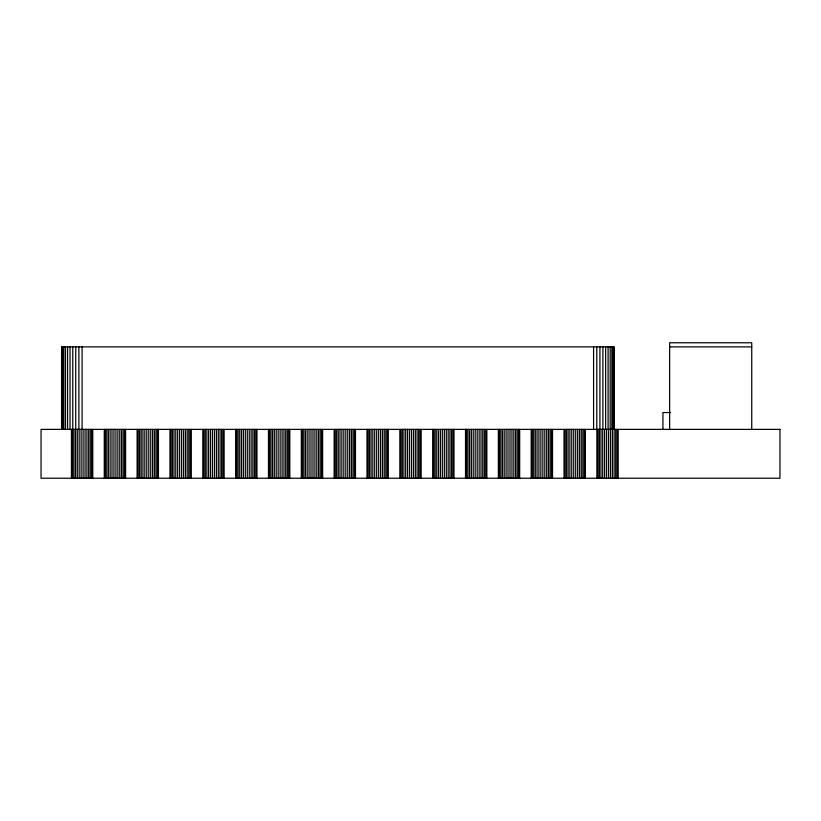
<?xml version="1.0" encoding="UTF-8"?>
<svg xmlns="http://www.w3.org/2000/svg" width="821" height="821" viewBox="0 0 821 821"><rect width="100%" height="100%" fill="white"/><g stroke="black" fill="none" stroke-linecap="round" stroke-linejoin="round"><path stroke-width="1.23" d="M669.638 346.873L751.738 346.873M670.634 412.553L662.937 412.553L662.937 429.383M751.738 429.383L751.738 342.768L669.638 342.768L669.638 429.383M618.203 429.383L618.203 478.233M617.084 429.383L617.084 478.233M615.709 429.383L615.709 478.233M614.118 478.233L614.108 346.873L61.575 346.873L61.575 429.383M613.851 346.873L613.851 429.383M613.102 346.873L613.102 429.383M612.363 429.383L612.363 478.233M611.871 346.873L611.871 429.383M610.485 429.383L610.485 478.233M610.188 346.873L610.188 429.383M608.535 429.383L608.535 478.233M608.094 346.873L608.094 429.383M606.545 429.383L606.545 478.233M605.652 346.873L605.652 429.383M604.595 429.383L604.595 478.233M602.901 346.873L602.901 429.383M602.717 429.383L602.717 478.233M600.962 429.383L600.962 478.233M599.925 346.873L599.925 429.383M599.371 429.383L599.371 478.233M597.996 429.383L597.996 478.233M596.877 429.383L596.877 478.233M596.795 346.873L596.795 429.383M593.583 346.873L593.583 429.383M585.363 429.383L585.363 478.233M584.244 429.383L584.244 478.233M582.869 429.383L582.869 478.233M581.278 429.383L581.278 478.233M579.523 429.383L579.523 478.233M577.645 429.383L577.645 478.233M575.695 429.383L575.695 478.233M573.705 429.383L573.705 478.233M571.755 429.383L571.755 478.233M569.877 429.383L569.877 478.233M568.122 429.383L568.122 478.233M566.531 429.383L566.531 478.233M565.156 429.383L565.156 478.233M564.037 429.383L564.037 478.233M552.523 429.383L552.523 478.233M551.404 429.383L551.404 478.233M550.029 429.383L550.029 478.233M548.438 429.383L548.438 478.233M546.683 429.383L546.683 478.233M544.805 429.383L544.805 478.233M542.855 429.383L542.855 478.233M540.865 429.383L540.865 478.233M538.915 429.383L538.915 478.233M537.037 429.383L537.037 478.233M535.282 429.383L535.282 478.233M533.691 429.383L533.691 478.233M532.316 429.383L532.316 478.233M531.197 429.383L531.197 478.233M519.683 429.383L519.683 478.233M518.564 429.383L518.564 478.233M517.189 429.383L517.189 478.233M515.598 429.383L515.598 478.233M513.843 429.383L513.843 478.233M511.965 429.383L511.965 478.233M510.015 429.383L510.015 478.233M508.025 429.383L508.025 478.233M506.075 429.383L506.075 478.233M504.197 429.383L504.197 478.233M502.442 429.383L502.442 478.233M500.851 429.383L500.851 478.233M499.476 429.383L499.476 478.233M498.357 429.383L498.357 478.233M486.843 429.383L486.843 478.233M485.724 429.383L485.724 478.233M484.349 429.383L484.349 478.233M482.758 429.383L482.758 478.233M481.003 429.383L481.003 478.233M479.125 429.383L479.125 478.233M477.175 429.383L477.175 478.233M475.185 429.383L475.185 478.233M473.235 429.383L473.235 478.233M471.357 429.383L471.357 478.233M469.602 429.383L469.602 478.233M468.011 429.383L468.011 478.233M466.636 429.383L466.636 478.233M465.517 429.383L465.517 478.233M454.003 429.383L454.003 478.233M452.884 429.383L452.884 478.233M451.509 429.383L451.509 478.233M449.918 429.383L449.918 478.233M448.163 429.383L448.163 478.233M446.285 429.383L446.285 478.233M444.335 429.383L444.335 478.233M442.345 429.383L442.345 478.233M440.395 429.383L440.395 478.233M438.517 429.383L438.517 478.233M436.762 429.383L436.762 478.233M435.171 429.383L435.171 478.233M433.796 429.383L433.796 478.233M432.677 429.383L432.677 478.233M421.163 429.383L421.163 478.233M420.044 429.383L420.044 478.233M418.669 429.383L418.669 478.233M417.078 429.383L417.078 478.233M415.323 429.383L415.323 478.233M413.445 429.383L413.445 478.233M411.495 429.383L411.495 478.233M409.505 429.383L409.505 478.233M407.555 429.383L407.555 478.233M405.677 429.383L405.677 478.233M403.922 429.383L403.922 478.233M402.331 429.383L402.331 478.233M400.956 429.383L400.956 478.233M399.837 429.383L399.837 478.233M388.323 429.383L388.323 478.233M387.204 429.383L387.204 478.233M385.829 429.383L385.829 478.233M384.238 429.383L384.238 478.233M382.483 429.383L382.483 478.233M380.605 429.383L380.605 478.233M378.655 429.383L378.655 478.233M376.665 429.383L376.665 478.233M374.715 429.383L374.715 478.233M372.837 429.383L372.837 478.233M371.082 429.383L371.082 478.233M369.491 429.383L369.491 478.233M368.116 429.383L368.116 478.233M366.997 429.383L366.997 478.233M355.483 429.383L355.483 478.233M354.364 429.383L354.364 478.233M352.989 429.383L352.989 478.233M351.398 429.383L351.398 478.233M349.643 429.383L349.643 478.233M347.765 429.383L347.765 478.233M345.815 429.383L345.815 478.233M343.825 429.383L343.825 478.233M341.875 429.383L341.875 478.233M339.997 429.383L339.997 478.233M338.242 429.383L338.242 478.233M336.651 429.383L336.651 478.233M335.276 429.383L335.276 478.233M334.157 429.383L334.157 478.233M322.643 429.383L322.643 478.233M321.524 429.383L321.524 478.233M320.149 429.383L320.149 478.233M318.558 429.383L318.558 478.233M316.803 429.383L316.803 478.233M314.925 429.383L314.925 478.233M312.975 429.383L312.975 478.233M310.985 429.383L310.985 478.233M309.035 429.383L309.035 478.233M307.157 429.383L307.157 478.233M305.402 429.383L305.402 478.233M303.811 429.383L303.811 478.233M302.436 429.383L302.436 478.233M301.317 429.383L301.317 478.233M289.803 429.383L289.803 478.233M288.684 429.383L288.684 478.233M287.309 429.383L287.309 478.233M285.718 429.383L285.718 478.233M283.963 429.383L283.963 478.233M282.085 429.383L282.085 478.233M280.135 429.383L280.135 478.233M278.145 429.383L278.145 478.233M276.195 429.383L276.195 478.233M274.317 429.383L274.317 478.233M272.562 429.383L272.562 478.233M270.971 429.383L270.971 478.233M269.596 429.383L269.596 478.233M268.477 429.383L268.477 478.233M256.963 429.383L256.963 478.233M255.844 429.383L255.844 478.233M254.469 429.383L254.469 478.233M252.878 429.383L252.878 478.233M251.123 429.383L251.123 478.233M249.245 429.383L249.245 478.233M247.295 429.383L247.295 478.233M245.305 429.383L245.305 478.233M243.355 429.383L243.355 478.233M241.477 429.383L241.477 478.233M239.722 429.383L239.722 478.233M238.131 429.383L238.131 478.233M236.756 429.383L236.756 478.233M235.637 429.383L235.637 478.233M224.123 429.383L224.123 478.233M223.004 429.383L223.004 478.233M221.629 429.383L221.629 478.233M220.038 429.383L220.038 478.233M218.283 429.383L218.283 478.233M216.405 429.383L216.405 478.233M214.455 429.383L214.455 478.233M212.465 429.383L212.465 478.233M210.515 429.383L210.515 478.233M208.637 429.383L208.637 478.233M206.882 429.383L206.882 478.233M205.291 429.383L205.291 478.233M203.916 429.383L203.916 478.233M202.797 429.383L202.797 478.233M191.283 429.383L191.283 478.233M190.164 429.383L190.164 478.233M188.789 429.383L188.789 478.233M187.198 429.383L187.198 478.233M185.443 429.383L185.443 478.233M183.565 429.383L183.565 478.233M181.615 429.383L181.615 478.233M179.625 429.383L179.625 478.233M177.675 429.383L177.675 478.233M175.797 429.383L175.797 478.233M174.042 429.383L174.042 478.233M172.451 429.383L172.451 478.233M171.076 429.383L171.076 478.233M169.957 429.383L169.957 478.233M158.443 429.383L158.443 478.233M157.324 429.383L157.324 478.233M155.949 429.383L155.949 478.233M154.358 429.383L154.358 478.233M152.603 429.383L152.603 478.233M150.725 429.383L150.725 478.233M148.775 429.383L148.775 478.233M146.785 429.383L146.785 478.233M144.835 429.383L144.835 478.233M142.957 429.383L142.957 478.233M141.202 429.383L141.202 478.233M139.611 429.383L139.611 478.233M138.236 429.383L138.236 478.233M137.117 429.383L137.117 478.233M125.603 429.383L125.603 478.233M124.484 429.383L124.484 478.233M123.109 429.383L123.109 478.233M121.518 429.383L121.518 478.233M119.763 429.383L119.763 478.233M117.885 429.383L117.885 478.233M115.935 429.383L115.935 478.233M113.945 429.383L113.945 478.233M111.995 429.383L111.995 478.233M110.117 429.383L110.117 478.233M108.362 429.383L108.362 478.233M106.771 429.383L106.771 478.233M105.396 429.383L105.396 478.233M104.277 429.383L104.277 478.233M92.763 429.383L92.763 478.233M91.644 429.383L91.644 478.233M90.269 429.383L90.269 478.233M88.678 429.383L88.678 478.233M86.923 429.383L86.923 478.233M85.045 429.383L85.045 478.233M83.095 429.383L83.095 478.233M82.1 346.873L82.1 429.383M81.105 429.383L81.105 478.233M79.155 429.383L79.155 478.233M78.888 346.873L78.888 429.383M77.277 429.383L77.277 478.233M75.758 346.873L75.758 429.383M75.522 429.383L75.522 478.233M73.931 429.383L73.931 478.233M72.782 346.873L72.782 429.383M72.556 429.383L72.556 478.233M71.437 429.383L71.437 478.233M70.031 346.873L70.031 429.383M67.589 346.873L67.589 429.383M65.495 346.873L65.495 429.383M63.812 346.873L63.812 429.383M62.581 346.873L62.581 429.383M61.832 346.873L61.832 429.383M779.95 429.383L41.05 429.383L41.05 478.233L779.95 478.233L779.95 429.383"/></g></svg>
